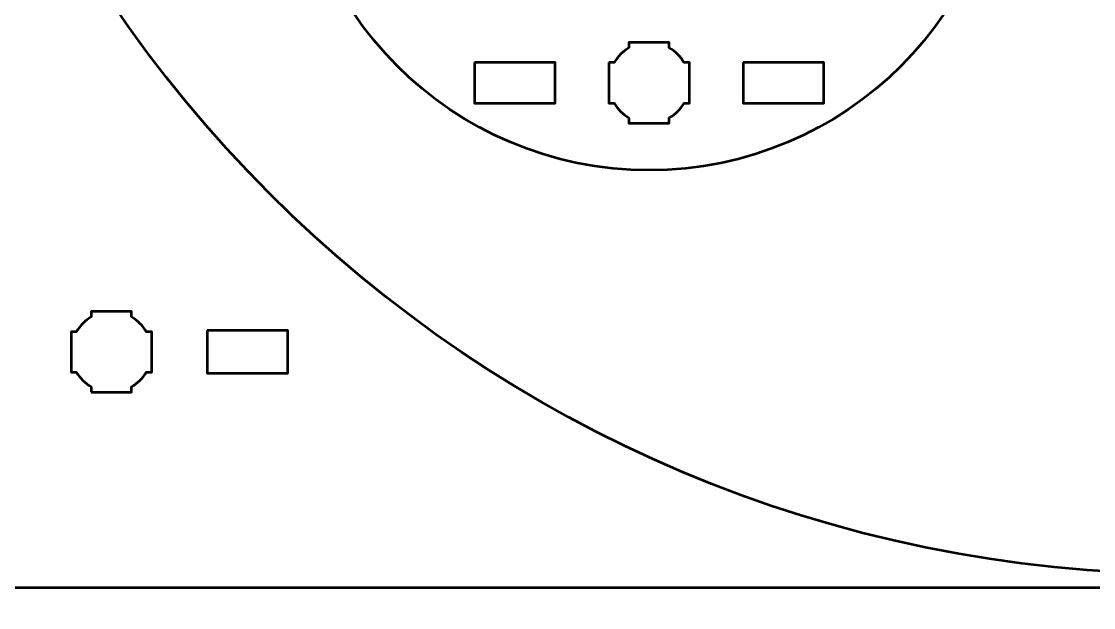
# Model space of a CAD drawing. Header units: centimetres. Extents: x -244 to 242, y -245 to 234.
# Drawn here: x -239.17 to -231.19, y 207.25 to 211.61 of the extents above; entities that cross this region are included whole.
import ezdxf

# ---------------------------------------------------------------- set-up
doc = ezdxf.new("R2010")
doc.units = ezdxf.units.CM
doc.header["$MEASUREMENT"] = 0
doc.layers.add('Layer 1', color=7, linetype='Continuous')

msp = doc.modelspace()

# ---------------------------------------------------------------- linework, layer by layer
at = {"layer": 'Layer 1', "color": 114, "lineweight": 53}
msp.add_ellipse((-234.5, 213.15), major_axis=(0, 2.65), ratio=1, dxfattribs=at)
at = {"layer": 'Layer 1', "color": 22, "lineweight": 53}
msp.add_open_spline([(-243.95005, 181.60003), (-243.95005, 181.60003), (-243.95005, 233.39993), (-243.95005, 233.39993), (-243.95005, 233.39993), (-243.95005, 233.67707), (-243.72695, 233.90003), (-243.44995, 233.90003), (-243.44995, 233.90003), (-243.44995, 233.90003), (-224.15005, 233.90003), (-224.15005, 233.90003), (-224.15005, 233.90003), (-223.87305, 233.90003), (-223.64995, 233.67707), (-223.64995, 233.39993), (-223.64995, 233.39993), (-223.64995, 233.39993), (-223.64995, 181.60003), (-223.64995, 181.60003), (-223.64995, 181.60003), (-223.64995, 181.32303), (-223.87305, 181.09993), (-224.15005, 181.09993), (-224.15005, 181.09993), (-224.15005, 181.09993), (-243.44995, 181.09993), (-243.44995, 181.09993), (-243.44995, 181.09993), (-243.72695, 181.09993), (-243.95005, 181.32303), (-243.95005, 181.60003)], degree=3, knots=[0, 0, 0, 0, 0.125, 0.125, 0.125, 0.125, 0.25, 0.25, 0.25, 0.25, 0.375, 0.375, 0.375, 0.375, 0.5, 0.5, 0.5, 0.5, 0.625, 0.625, 0.625, 0.625, 0.75, 0.75, 0.75, 0.75, 0.875, 0.875, 0.875, 0.875, 1, 1, 1, 1], dxfattribs=at)
at = {"layer": 'Layer 1', "color": 114, "lineweight": 53}
for points in [[(-242.64995, 217.80005), (-242.64995, 217.80005), (-240.1277, 217.80005), (-240.1277, 217.80005), (-240.1277, 217.80005), (-240.14201, 217.58513), (-240.14999, 217.36847), (-240.14999, 217.14993), (-240.14999, 217.14993), (-240.14999, 211.82137), (-235.82863, 207.50001), (-230.49992, 207.50001), (-230.49992, 207.50001), (-230.34392, 207.50001), (-230.18888, 207.50405), (-230.03469, 207.51138), (-230.03469, 207.51138), (-230.12062, 207.44167), (-230.23027, 207.39995), (-230.35001, 207.39995), (-230.35001, 207.39995), (-230.35001, 207.39995), (-242.64995, 207.39995), (-242.64995, 207.39995), (-242.64995, 207.39995), (-242.92695, 207.39995), (-243.15005, 207.62305), (-243.15005, 207.90005), (-243.15005, 207.90005), (-243.15005, 207.90005), (-243.15005, 217.29995), (-243.15005, 217.29995), (-243.15005, 217.29995), (-243.15005, 217.57695), (-242.92695, 217.80005), (-242.64995, 217.80005)], [(-226.53479, 207.39995), (-226.53479, 207.39995), (-229.05704, 207.39995), (-229.05704, 207.39995), (-229.05704, 207.39995), (-229.04273, 207.61487), (-229.03475, 207.83153), (-229.03475, 208.05007), (-229.03475, 208.05007), (-229.03475, 213.37863), (-233.35611, 217.69999), (-238.68482, 217.69999), (-238.68482, 217.69999), (-238.84082, 217.69999), (-238.99586, 217.69595), (-239.15005, 217.68862), (-239.15005, 217.68862), (-239.06412, 217.75833), (-238.95447, 217.80005), (-238.83473, 217.80005), (-238.83473, 217.80005), (-238.83473, 217.80005), (-226.53479, 217.80005), (-226.53479, 217.80005), (-226.53479, 217.80005), (-226.25779, 217.80005), (-226.03469, 217.57695), (-226.03469, 217.29995), (-226.03469, 217.29995), (-226.03469, 217.29995), (-226.03469, 207.90005), (-226.03469, 207.90005), (-226.03469, 207.90005), (-226.03469, 207.62305), (-226.25779, 207.39995), (-226.53479, 207.39995)]]:
    msp.add_open_spline(points, degree=3, knots=[0, 0, 0, 0, 0.1111111, 0.1111111, 0.1111111, 0.1111111, 0.2222222, 0.2222222, 0.2222222, 0.2222222, 0.3333333, 0.3333333, 0.3333333, 0.3333333, 0.4444444, 0.4444444, 0.4444444, 0.4444444, 0.5555556, 0.5555556, 0.5555556, 0.5555556, 0.6666667, 0.6666667, 0.6666667, 0.6666667, 0.7777778, 0.7777778, 0.7777778, 0.7777778, 0.8888889, 0.8888889, 0.8888889, 0.8888889, 1, 1, 1, 1], dxfattribs=at)
at = {"layer": 'Layer 1', "lineweight": 53}
for points, knots in [([(-234.8, 211.30006), (-234.8, 211.30006), (-234.7598, 211.30006), (-234.7598, 211.30006), (-234.7598, 211.30006), (-234.73347, 211.34558), (-234.69551, 211.38351), (-234.65, 211.40984), (-234.65, 211.40984), (-234.65, 211.40984), (-234.65, 211.45006), (-234.65, 211.45006), (-234.65, 211.45006), (-234.65, 211.45006), (-234.35, 211.45006), (-234.35, 211.45006), (-234.35, 211.45006), (-234.35, 211.45006), (-234.35, 211.40987), (-234.35, 211.40987), (-234.35, 211.40987), (-234.30447, 211.38354), (-234.26648, 211.34559), (-234.24012, 211.30006), (-234.24012, 211.30006), (-234.24012, 211.30006), (-234.2, 211.30006), (-234.2, 211.30006), (-234.2, 211.30006), (-234.2, 211.30006), (-234.2, 211.15464), (-234.2, 211.15464), (-234.2, 211.15464), (-234.2, 211.15464), (-234.19994, 211.14999), (-234.19994, 211.14999), (-234.19994, 211.14999), (-234.19994, 211.14999), (-234.2, 211.14535), (-234.2, 211.14535), (-234.2, 211.14535), (-234.2, 211.14535), (-234.2, 211.00006), (-234.2, 211.00006), (-234.2, 211.00006), (-234.2, 211.00006), (-234.24007, 211.00006), (-234.24007, 211.00006), (-234.24007, 211.00006), (-234.26642, 210.95449), (-234.30442, 210.91648), (-234.35, 210.89012), (-234.35, 210.89012), (-234.35, 210.89012), (-234.35, 210.85006), (-234.35, 210.85006), (-234.35, 210.85006), (-234.35, 210.85006), (-234.49328, 210.85006), (-234.49328, 210.85006), (-234.49328, 210.85006), (-234.49328, 210.85006), (-234.49995, 210.84998), (-234.49995, 210.84998), (-234.49995, 210.84998), (-234.49995, 210.84998), (-234.50663, 210.85006), (-234.50663, 210.85006), (-234.50663, 210.85006), (-234.50663, 210.85006), (-234.65, 210.85006), (-234.65, 210.85006), (-234.65, 210.85006), (-234.65, 210.85006), (-234.65, 210.89016), (-234.65, 210.89016), (-234.65, 210.89016), (-234.69554, 210.91652), (-234.73352, 210.95451), (-234.75985, 211.00006), (-234.75985, 211.00006), (-234.75985, 211.00006), (-234.8, 211.00006), (-234.8, 211.00006), (-234.8, 211.00006), (-234.8, 211.00006), (-234.8, 211.30006), (-234.8, 211.30006)], [0, 0, 0, 0, 0.0454545, 0.0454545, 0.0454545, 0.0454545, 0.0909091, 0.0909091, 0.0909091, 0.0909091, 0.1363636, 0.1363636, 0.1363636, 0.1363636, 0.1818182, 0.1818182, 0.1818182, 0.1818182, 0.2272727, 0.2272727, 0.2272727, 0.2272727, 0.2727273, 0.2727273, 0.2727273, 0.2727273, 0.3181818, 0.3181818, 0.3181818, 0.3181818, 0.3636364, 0.3636364, 0.3636364, 0.3636364, 0.4090909, 0.4090909, 0.4090909, 0.4090909, 0.4545455, 0.4545455, 0.4545455, 0.4545455, 0.5, 0.5, 0.5, 0.5, 0.5454545, 0.5454545, 0.5454545, 0.5454545, 0.5909091, 0.5909091, 0.5909091, 0.5909091, 0.6363636, 0.6363636, 0.6363636, 0.6363636, 0.6818182, 0.6818182, 0.6818182, 0.6818182, 0.7272727, 0.7272727, 0.7272727, 0.7272727, 0.7727273, 0.7727273, 0.7727273, 0.7727273, 0.8181818, 0.8181818, 0.8181818, 0.8181818, 0.8636364, 0.8636364, 0.8636364, 0.8636364, 0.9090909, 0.9090909, 0.9090909, 0.9090909, 0.9545455, 0.9545455, 0.9545455, 0.9545455, 1, 1, 1, 1]), ([(-235.79999, 211.30004), (-235.79999, 211.30004), (-235.19998, 211.30004), (-235.19998, 211.30004), (-235.19998, 211.30004), (-235.19998, 211.30004), (-235.19998, 211.00003), (-235.19998, 211.00003), (-235.19998, 211.00003), (-235.19998, 211.00003), (-235.79999, 211.00003), (-235.79999, 211.00003), (-235.79999, 211.00003), (-235.79999, 211.00003), (-235.79999, 211.30004), (-235.79999, 211.30004)], [0, 0, 0, 0, 0.25, 0.25, 0.25, 0.25, 0.5, 0.5, 0.5, 0.5, 0.75, 0.75, 0.75, 0.75, 1, 1, 1, 1]), ([(-233.79992, 211.30004), (-233.79992, 211.30004), (-233.19992, 211.30004), (-233.19992, 211.30004), (-233.19992, 211.30004), (-233.19992, 211.30004), (-233.19992, 211.00003), (-233.19992, 211.00003), (-233.19992, 211.00003), (-233.19992, 211.00003), (-233.79992, 211.00003), (-233.79992, 211.00003), (-233.79992, 211.00003), (-233.79992, 211.00003), (-233.79992, 211.30004), (-233.79992, 211.30004)], [0, 0, 0, 0, 0.25, 0.25, 0.25, 0.25, 0.5, 0.5, 0.5, 0.5, 0.75, 0.75, 0.75, 0.75, 1, 1, 1, 1]), ([(-238.64995, 208.84998), (-238.64995, 208.84998), (-238.64995, 208.89023), (-238.64995, 208.89023), (-238.64995, 208.89023), (-238.69556, 208.91655), (-238.73349, 208.95444), (-238.75981, 209.00005), (-238.75981, 209.00005), (-238.75981, 209.00005), (-238.80002, 209.00005), (-238.80002, 209.00005), (-238.80002, 209.00005), (-238.80002, 209.00005), (-238.80002, 209.14998), (-238.80002, 209.14998), (-238.80002, 209.14998), (-238.80002, 209.14998), (-238.80002, 209.30005), (-238.80002, 209.30005), (-238.80002, 209.30005), (-238.80002, 209.30005), (-238.75981, 209.30005), (-238.75981, 209.30005), (-238.75981, 209.30005), (-238.73349, 209.34553), (-238.69556, 209.38356), (-238.64995, 209.40987), (-238.64995, 209.40987), (-238.64995, 209.40987), (-238.64995, 209.44998), (-238.64995, 209.44998), (-238.64995, 209.44998), (-238.64995, 209.44998), (-238.50002, 209.44998), (-238.50002, 209.44998), (-238.50002, 209.44998), (-238.50002, 209.44998), (-238.34995, 209.44998), (-238.34995, 209.44998), (-238.34995, 209.44998), (-238.34995, 209.44998), (-238.34995, 209.40987), (-238.34995, 209.40987), (-238.34995, 209.40987), (-238.30448, 209.38356), (-238.26645, 209.34553), (-238.24013, 209.30005), (-238.24013, 209.30005), (-238.24013, 209.30005), (-238.20002, 209.30005), (-238.20002, 209.30005), (-238.20002, 209.30005), (-238.20002, 209.30005), (-238.20002, 209.14998), (-238.20002, 209.14998), (-238.20002, 209.14998), (-238.20002, 209.14998), (-238.20002, 209.00005), (-238.20002, 209.00005), (-238.20002, 209.00005), (-238.20002, 209.00005), (-238.24013, 209.00005), (-238.24013, 209.00005), (-238.24013, 209.00005), (-238.26645, 208.95444), (-238.30448, 208.91655), (-238.34995, 208.89023), (-238.34995, 208.89023), (-238.34995, 208.89023), (-238.34995, 208.84998), (-238.34995, 208.84998), (-238.34995, 208.84998), (-238.34995, 208.84998), (-238.50002, 208.84998), (-238.50002, 208.84998), (-238.50002, 208.84998), (-238.50002, 208.84998), (-238.64995, 208.84998), (-238.64995, 208.84998)], [0, 0, 0, 0, 0.05, 0.05, 0.05, 0.05, 0.1, 0.1, 0.1, 0.1, 0.15, 0.15, 0.15, 0.15, 0.2, 0.2, 0.2, 0.2, 0.25, 0.25, 0.25, 0.25, 0.3, 0.3, 0.3, 0.3, 0.35, 0.35, 0.35, 0.35, 0.4, 0.4, 0.4, 0.4, 0.45, 0.45, 0.45, 0.45, 0.5, 0.5, 0.5, 0.5, 0.55, 0.55, 0.55, 0.55, 0.6, 0.6, 0.6, 0.6, 0.65, 0.65, 0.65, 0.65, 0.7, 0.7, 0.7, 0.7, 0.75, 0.75, 0.75, 0.75, 0.8, 0.8, 0.8, 0.8, 0.85, 0.85, 0.85, 0.85, 0.9, 0.9, 0.9, 0.9, 0.95, 0.95, 0.95, 0.95, 1, 1, 1, 1])]:
    msp.add_open_spline(points, degree=3, knots=knots, dxfattribs=at)
at = {"layer": 'Layer 1', "color": 250, "lineweight": 53}
msp.add_open_spline([(-237.78741, 209.30882), (-237.78741, 209.30882), (-237.18741, 209.30882), (-237.18741, 209.30882), (-237.18741, 209.30882), (-237.18741, 209.30882), (-237.18741, 208.99132), (-237.18741, 208.99132), (-237.18741, 208.99132), (-237.18741, 208.99132), (-237.78741, 208.99132), (-237.78741, 208.99132), (-237.78741, 208.99132), (-237.78741, 208.99132), (-237.78741, 209.30882), (-237.78741, 209.30882)], degree=3, knots=[0, 0, 0, 0, 0.25, 0.25, 0.25, 0.25, 0.5, 0.5, 0.5, 0.5, 0.75, 0.75, 0.75, 0.75, 1, 1, 1, 1], dxfattribs=at)

doc.saveas('drawing.dxf')
